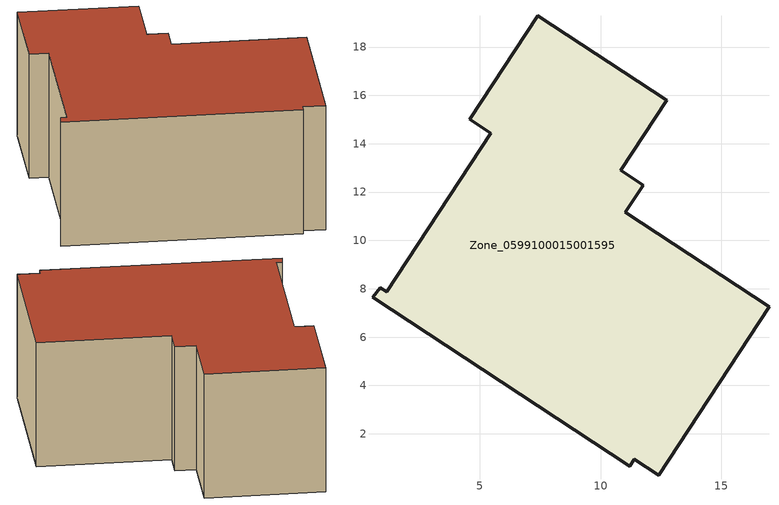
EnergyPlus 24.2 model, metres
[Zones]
Zone_0599100015001595
 floor ground (C_G): 5.46,14.44 4.6,15.01 7.41,19.29 12.73,15.8 10.83,12.9 11.77,12.28 11.03,11.16 16.97,7.26 12.4,0.29 11.4,0.95 11.2,0.66 0.57,7.65 0.89,8.05 1.15,7.88 z0.76
 wall outside (C_F): 11.03,11.16 11.77,12.28 10.83,12.9 12.73,15.8 7.41,19.29 4.6,15.01 5.46,14.44 1.15,7.88 0.89,8.05 0.57,7.65 11.2,0.66 11.4,0.95 12.4,0.29 16.97,7.26 11.03,11.16 z0.76:7.91
 roof outside (C_R): 12.4,0.29 16.97,7.26 11.03,11.16 11.77,12.28 10.83,12.9 12.73,15.8 7.41,19.29 4.6,15.01 5.46,14.44 1.15,7.88 0.89,8.05 0.57,7.65 11.2,0.66 11.4,0.95 z7.91
[BUILDING]
Pand.0599100015001595: North Axis=0; Terrain=City; Loads Convergence Tolerance Value=0.04; Temperature Convergence Tolerance Value=0.4; Solar Distribution=FullExterior; Maximum Number of Warmup Days=25; Minimum Number of Warmup Days=1
[Site:Location]
Rotterdam.The.Hague.AP_ZH_NLD Design_Conditions: Latitude=51.96; Longitude=4.45; Time Zone=1; Elevation=-4.5
[SITE:GROUNDTEMPERATURE:BUILDINGSURFACE]
18, 18, 18, 18, 18, 18, 18, 18, 18, 18, 18, 18
[MATERIAL] Thermal Absorptance=0.9; Solar Absorptance=0.7; Visible Absorptance=0.7
Name | Roughness | Thickness | Conductivity | Density | Specific Heat
G.D.1975-1991 | MediumSmooth | 0.15 | 0.288461 | 540 | 1210
F.D.1975-1991 | Rough | 0.3 | 0.230769 | 1920 | 840
R.D.1975-1991 | MediumRough | 0.2 | 0.153846 | 1500 | 1000
[CONSTRUCTION]
C_G: G.D.1975-1991
C_F: F.D.1975-1991
C_R: R.D.1975-1991
[ZONE]
Zone_0599100015001595: Type=1; Multiplier=1; Ceiling Height=Autocalculate; Volume=Autocalculate; Floor Area=autocalculate; Part of Total Floor Area=Yes
[ZONEINFILTRATION:DESIGNFLOWRATE]
Infil_Zone_0599100015001595: Zone or ZoneList or Space or SpaceList=Zone_0599100015001595; Schedule=AlwaysOn; Design Flow Rate Calculation Method=Flow/Area; Flow Rate per Floor Area=0.0042; Constant Term Coefficient=1; Temperature Term Coefficient=0; Velocity Term Coefficient=0; Velocity Squared Term Coefficient=0
[HVACTEMPLATE:ZONE:IDEALLOADSAIRSYSTEM]
Zone_0599100015001595: Maximum Heating Supply Air Temperature=50; Minimum Cooling Supply Air Temperature=13; Maximum Heating Supply Air Humidity Ratio=0.0156; Minimum Cooling Supply Air Humidity Ratio=0.0077; Heating Limit=NoLimit; Cooling Limit=NoLimit; Dehumidification Control Type=ConstantSensibleHeatRatio; Cooling Sensible Heat Ratio=0.7; Dehumidification Setpoint=60; Humidification Control Type=None; Humidification Setpoint=30; Outdoor Air Method=None; Outdoor Air Flow Rate per Person=0.00944; Outdoor Air Flow Rate per Zone Floor Area=0; Outdoor Air Flow Rate per Zone=0; Demand Controlled Ventilation Type=None; Outdoor Air Economizer Type=NoEconomizer; Heat Recovery Type=None; Sensible Heat Recovery Effectiveness=0.7; Latent Heat Recovery Effectiveness=0.65
[ZONECONTROL:THERMOSTAT]
ThermostatControl_Zone_0599100015001595: Zone or ZoneList=Zone_0599100015001595; Control Type Schedule=DualSetpointControlType; Control 1=Thermostat_Zone_0599100015001595; Temperature Difference Between Cutout And Setpoint=0
[THERMOSTATSETPOINT:DUALSETPOINT]
Thermostat_Zone_0599100015001595: Heating Setpoint Temperature Schedule=HeatingSetpoint_Zone_0599100015001595; Cooling Setpoint Temperature Schedule=CoolingSetpoint_Zone_0599100015001595
[SCHEDULE:COMPACT]
HeatingSetpoint_Zone_0599100015001595: Through: 12/31, For: AllDays, Until: 24:00, 21
CoolingSetpoint_Zone_0599100015001595: Through: 12/31, For: AllDays, Until: 24:00, 24
DualSetpointControlType: Through: 12/31, For: AllDays, Until: 24:00, 4
AlwaysOn: Through: 12/31, For: AllDays, Until: 24:00, 1
